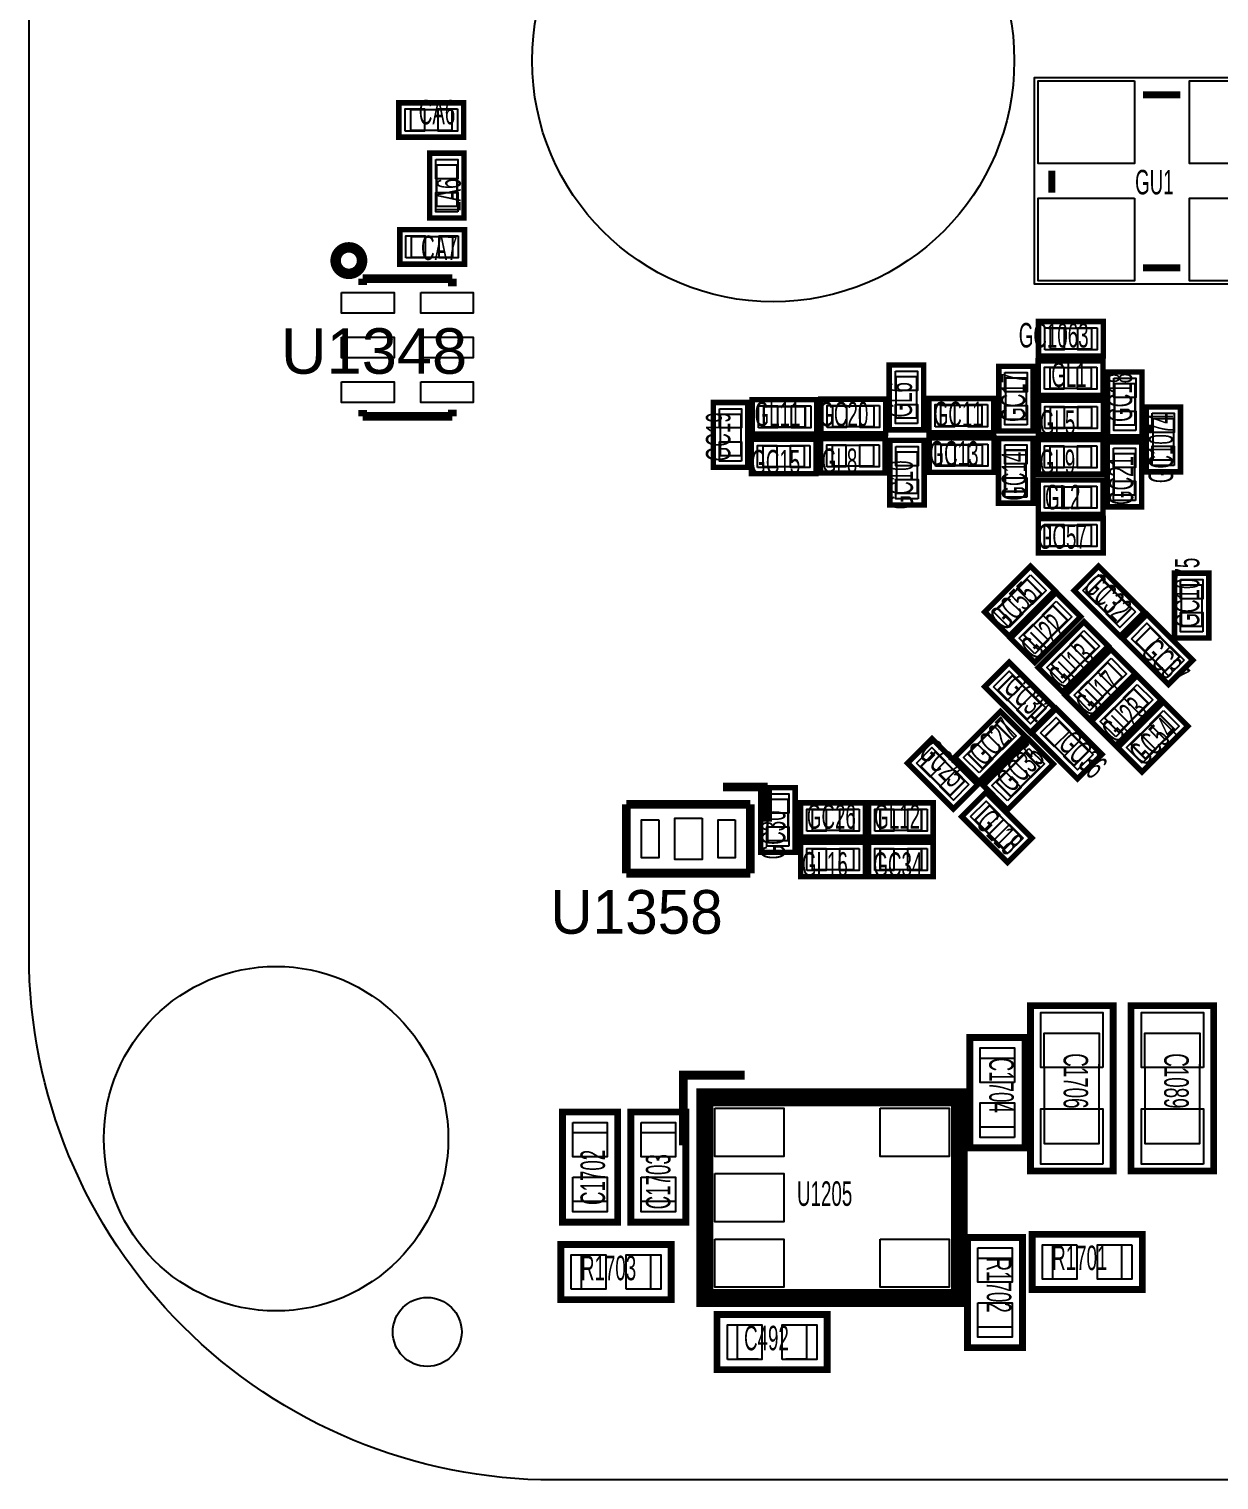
# Model space of a CAD drawing. Extents: x 0 to 73.5, y -0.1 to 42.
# Drawn here: x 0 to 17.28, y 0 to 21.06 of the extents above; entities that cross this region are included whole.
import ezdxf

# ---------------------------------------------------------------- set-up
doc = ezdxf.new("R2010")
doc.units = 0
for name, color, linetype in [('BG_OUTLINE', 7, 'CONTINUOUS'), ('PG_ASSEMBLY_TOP', 111, 'CONTINUOUS'), ('PG_SILKSCREEN_TOP', 254, 'CONTINUOUS'), ('PIN_TOP', 141, 'CONTINUOUS'), ('RD_SILKSCREEN_TOP', 230, 'CONTINUOUS')]:
    doc.layers.add(name, color=color, linetype=linetype)

msp = doc.modelspace()

# ---------------------------------------------------------------- linework, layer by layer
at = {"layer": 'BG_OUTLINE'}
msp.add_lwpolyline([(8.1534, 41.9989), (65.78854, 41.9989, -0.414214), (73.40854, 34.3789), (73.40854, 7.62, -0.414214), (65.78854, 0), (7.62, 0, -0.414214), (0, 7.62), (0, 34.3789, -0.414214), (7.62, 41.9989), (8.1534, 41.9989)], format="xyb", dxfattribs=at)
msp.add_lwpolyline([(8.1534, 41.9989), (65.78854, 41.9989, -0.414214), (73.40854, 34.3789), (73.40854, 7.62, -0.414214), (65.78854, 0), (7.62, 0, -0.414214), (0, 7.62), (0, 34.3789, -0.414214), (7.62, 41.9989)], format="xyb", close=True, dxfattribs=at)
msp.add_lwpolyline([(8.1534, 41.9989), (65.78854, 41.9989, -0.414214), (73.40854, 34.3789), (73.40854, 7.62, -0.414214), (65.78854, 0), (7.62, 0, -0.414214), (0, 7.62), (0, 34.3789, -0.414214), (7.62, 41.9989)], format="xyb", close=True, dxfattribs=at)
msp.add_lwpolyline([(8.1534, 41.9989), (65.78854, 41.9989, -0.414214), (73.40854, 34.3789), (73.40854, 7.62, -0.414214), (65.78854, 0), (7.62, 0, -0.414214), (0, 7.62), (0, 34.3789, -0.414214), (7.62, 41.9989)], format="xyb", close=True, dxfattribs=at)
at = {"layer": 'PG_ASSEMBLY_TOP'}
msp.add_lwpolyline([(18.298947, 20.355027), (18.298947, 17.354829), (14.599133, 17.354829), (14.599133, 20.355027)], close=True, dxfattribs=at)
for points, const_width in [([(6.139459, 19.888352), (5.539461, 19.888352), (5.539461, 19.588328), (6.139459, 19.588328), (6.139459, 19.888352)], 0.029997), ([(5.915508, 19.085839), (5.915508, 18.485841), (6.215532, 18.485841), (6.215532, 19.085839), (5.915508, 19.085839)], 0.029997), ([(6.152159, 18.046852), (5.552161, 18.046852), (5.552161, 17.746828), (6.152159, 17.746828), (6.152159, 18.046852)], 0.029997), ([(14.825701, 16.413328), (15.425699, 16.413328), (15.425699, 16.713352), (14.825701, 16.713352), (14.825701, 16.413328)], 0.029997), ([(12.887909, 15.411374), (12.887909, 16.011373), (12.587884, 16.011373), (12.587884, 15.411374), (12.887909, 15.411374)], 0.029997), ([(14.178128, 15.993821), (14.178128, 15.393822), (14.478152, 15.393822), (14.478152, 15.993821), (14.178128, 15.993821)], 0.029997), ([(15.420619, 16.141852), (14.820621, 16.141852), (14.820621, 15.841828), (15.420619, 15.841828), (15.420619, 16.141852)], 0.029997), ([(15.758008, 15.910839), (15.758008, 15.310841), (16.058032, 15.310841), (16.058032, 15.910839), (15.758008, 15.910839)], 0.029997), ([(10.668, 15.280081), (11.267999, 15.280081), (11.267999, 15.580106), (10.668, 15.580106), (10.668, 15.280081)], 0.029997), ([(12.265711, 15.585669), (11.665712, 15.585669), (11.665712, 15.285644), (12.265711, 15.285644), (12.265711, 15.585669)], 0.029997), ([(13.83444, 15.596921), (13.234441, 15.596921), (13.234441, 15.296896), (13.83444, 15.296896), (13.83444, 15.596921)], 0.029997), ([(14.825701, 15.270328), (15.425699, 15.270328), (15.425699, 15.570352), (14.825701, 15.570352), (14.825701, 15.270328)], 0.029997), ([(10.035616, 15.468041), (10.035616, 14.868042), (10.335641, 14.868042), (10.335641, 15.468041), (10.035616, 15.468041)], 0.029997), ([(16.316808, 15.402839), (16.316808, 14.802841), (16.616832, 14.802841), (16.616832, 15.402839), (16.316808, 15.402839)], 0.029997), ([(11.255578, 15.005279), (10.655579, 15.005279), (10.655579, 14.705254), (11.255578, 14.705254), (11.255578, 15.005279)], 0.029997), ([(11.660327, 14.715134), (12.260326, 14.715134), (12.260326, 15.015159), (11.660327, 15.015159), (11.660327, 14.715134)], 0.029997), ([(13.838072, 15.024202), (13.238074, 15.024202), (13.238074, 14.724177), (13.838072, 14.724177), (13.838072, 15.024202)], 0.029997), ([(14.174089, 14.946071), (14.174089, 14.346072), (14.474114, 14.346072), (14.474114, 14.946071), (14.174089, 14.946071)], 0.029997), ([(14.823161, 14.698828), (15.423159, 14.698828), (15.423159, 14.998852), (14.823161, 14.998852), (14.823161, 14.698828)], 0.029997), ([(12.595758, 14.919782), (12.595758, 14.319783), (12.895783, 14.319783), (12.895783, 14.919782), (12.595758, 14.919782)], 0.029997), ([(15.752928, 14.894839), (15.752928, 14.294841), (16.052952, 14.294841), (16.052952, 14.894839), (15.752928, 14.894839)], 0.029997), ([(15.422169, 14.412671), (14.82217, 14.412671), (14.82217, 14.112646), (15.422169, 14.112646), (15.422169, 14.412671)], 0.029997), ([(14.823161, 13.555828), (15.423159, 13.555828), (15.423159, 13.855852), (14.823161, 13.855852), (14.823161, 13.555828)], 0.029997), ([(14.277975, 12.435129), (14.702231, 12.859385), (14.490065, 13.071551), (14.065809, 12.647295), (14.277975, 12.435129)], 0.029997), ([(15.363749, 12.859385), (15.788005, 12.435129), (16.000171, 12.647295), (15.575915, 13.071551), (15.363749, 12.859385)], 0.029997), ([(16.728288, 12.989839), (16.728288, 12.389841), (17.028312, 12.389841), (17.028312, 12.989839), (16.728288, 12.989839)], 0.029997), ([(14.651355, 12.054129), (15.075611, 12.478385), (14.863445, 12.690551), (14.439189, 12.266295), (14.651355, 12.054129)], 0.029997), ([(15.05331, 11.628831), (15.477566, 12.053087), (15.2654, 12.265254), (14.841144, 11.840997), (15.05331, 11.628831)], 0.029997), ([(16.067329, 12.160885), (16.491585, 11.736629), (16.703751, 11.948795), (16.279495, 12.373051), (16.067329, 12.160885)], 0.029997), ([(15.446375, 11.228629), (15.870631, 11.652885), (15.658465, 11.865051), (15.234209, 11.440795), (15.446375, 11.228629)], 0.029997), ([(14.066571, 11.463198), (14.490827, 11.038942), (14.702993, 11.251108), (14.278737, 11.675364), (14.066571, 11.463198)], 0.029997), ([(15.824835, 10.847629), (16.249091, 11.271885), (16.036925, 11.484051), (15.612669, 11.059795), (15.824835, 10.847629)], 0.029997), ([(14.054049, 10.961802), (13.629792, 10.537546), (13.841959, 10.325379), (14.266215, 10.749636), (14.054049, 10.961802)], 0.029997), ([(14.747392, 10.792587), (15.171649, 10.368331), (15.383815, 10.580497), (14.959559, 11.004753), (14.747392, 10.792587)], 0.029997), ([(16.208375, 10.466629), (16.632631, 10.890885), (16.420465, 11.103051), (15.996209, 10.678795), (16.208375, 10.466629)], 0.029997), ([(12.945974, 10.355326), (13.37023, 9.93107), (13.582396, 10.143236), (13.15814, 10.567492), (12.945974, 10.355326)], 0.029997), ([(14.467002, 10.554614), (14.042746, 10.130358), (14.254912, 9.918192), (14.679168, 10.342448), (14.467002, 10.554614)], 0.029997), ([(8.673262, 9.806559), (10.473258, 9.806559)], 0.127), ([(8.673262, 8.806561), (8.673262, 9.806559)], 0.127), ([(10.473258, 9.806559), (10.473258, 8.806561)], 0.127), ([(11.021212, 9.278341), (11.021212, 9.878339), (10.721188, 9.878339), (10.721188, 9.278341), (11.021212, 9.278341)], 0.029997), ([(11.971299, 9.728352), (11.371301, 9.728352), (11.371301, 9.428328), (11.971299, 9.428328), (11.971299, 9.728352)], 0.029997), ([(12.356821, 9.428328), (12.956819, 9.428328), (12.956819, 9.728352), (12.356821, 9.728352), (12.356821, 9.428328)], 0.029997), ([(14.368958, 9.366047), (13.944702, 9.790303), (13.732535, 9.578137), (14.156792, 9.153881), (14.368958, 9.366047)], 0.029997), ([(11.371301, 8.856828), (11.971299, 8.856828), (11.971299, 9.156852), (11.371301, 9.156852), (11.371301, 8.856828)], 0.029997), ([(12.956819, 9.156852), (12.356821, 9.156852), (12.356821, 8.856828), (12.956819, 8.856828), (12.956819, 9.156852)], 0.029997), ([(10.473258, 8.806561), (8.673262, 8.806561)], 0.127), ([(14.537893, 4.484522), (14.537893, 6.884518), (15.737891, 6.884518), (15.737891, 4.484522), (14.537893, 4.484522)], 0.1), ([(15.998393, 4.484522), (15.998393, 6.884543), (17.198391, 6.884543), (17.198391, 4.484522), (15.998393, 4.484522)], 0.1), ([(13.658393, 4.821022), (13.658393, 6.42112), (14.458493, 6.42112), (14.458493, 4.821022), (13.658393, 4.821022)], 0.1), ([(13.458088, 5.497017), (9.858096, 5.497017), (9.858096, 2.697023), (13.458088, 2.697023), (13.458088, 5.497017)], 0.150012), ([(8.545271, 5.341518), (8.545271, 3.741522), (7.745273, 3.741522), (7.745273, 5.341518), (8.545271, 5.341518)], 0.1), ([(9.535871, 5.341518), (9.535871, 3.741623), (8.735873, 3.741623), (8.735873, 5.341518), (9.535871, 5.341518)], 0.1), ([(16.161918, 2.764841), (14.561922, 2.764841), (14.561922, 3.564839), (16.161918, 3.564839), (16.161918, 2.764841)], 0.1), ([(7.721194, 3.417519), (9.32119, 3.417519), (9.32119, 2.617521), (7.721194, 2.617521), (7.721194, 3.417519)], 0.1), ([(14.423441, 3.52044), (14.423339, 1.920443), (13.623341, 1.920443), (13.623442, 3.52044), (14.423441, 3.52044)], 0.1), ([(9.987382, 2.401011), (11.587378, 2.401011), (11.587378, 1.601013), (9.987382, 1.601013), (9.987382, 2.401011)], 0.1)]:
    msp.add_lwpolyline(points, dxfattribs=dict(at, const_width=const_width))
for points in [[(14.737893, 5.984519), (14.737893, 6.484518), (15.537891, 6.484518), (15.537891, 5.984519)], [(16.198393, 5.984519), (16.198393, 6.484518), (16.998391, 6.484518), (16.998391, 5.984519)], [(13.809497, 5.821832), (13.809497, 6.121527), (14.307287, 6.121527), (14.307287, 5.821832)], [(14.737893, 5.984519), (14.737893, 4.884522), (15.537891, 4.884522), (15.537891, 6.034507)], [(16.198393, 5.984519), (16.198393, 4.884522), (16.998391, 4.884522), (16.998391, 6.034532)], [(14.307287, 5.420335), (14.307287, 5.120615), (13.809497, 5.120615)], [(13.809497, 5.120615), (13.809497, 5.420335)], [(7.896377, 4.742231), (7.896377, 5.041925), (8.394167, 5.041925)], [(8.394167, 5.041925), (8.394167, 4.742231)], [(8.886977, 4.742231), (8.886876, 5.041925), (9.384665, 5.041925)], [(9.384665, 5.041925), (9.384767, 4.742231)], [(8.394167, 4.340809), (8.394167, 4.041115), (7.896377, 4.041115), (7.896377, 4.340809)], [(9.384767, 4.340809), (9.384767, 4.041216), (8.886977, 4.041216), (8.886977, 4.340809)], [(15.161209, 2.915945), (14.861515, 2.915945), (14.861515, 3.41376), (15.161209, 3.41376)], [(15.562605, 3.41376), (15.8623, 3.41376), (15.8623, 2.915945)], [(8.320481, 2.768625), (8.020787, 2.768625), (8.020787, 3.266415)], [(8.020787, 3.266415), (8.320481, 3.266415)], [(8.721877, 3.266415), (9.021572, 3.266415), (9.021572, 2.768625), (8.721877, 2.768625)], [(13.774522, 2.921152), (13.774522, 3.220847), (14.272336, 3.220847)], [(14.272336, 3.220847), (14.272336, 2.921152)], [(15.8623, 2.915945), (15.562605, 2.915945)], [(14.272235, 2.519756), (14.272235, 2.220062), (13.77442, 2.220062), (13.77442, 2.519756)], [(10.586695, 1.752117), (10.286975, 1.752117), (10.286975, 2.249907)], [(10.286975, 2.249907), (10.586695, 2.249907)], [(10.988091, 2.249907), (11.287785, 2.249907), (11.287785, 1.752117), (10.988091, 1.752117)]]:
    msp.add_lwpolyline(points, dxfattribs=at)
at = {"layer": 'PG_SILKSCREEN_TOP'}
for points, const_width in [([(5.369458, 19.488328), (6.309462, 19.488328), (6.309462, 19.988352), (5.369458, 19.988352), (5.369458, 19.488328), (5.649468, 19.488328)], 0.08001), ([(5.459451, 19.988352), (5.369458, 19.988352), (5.369458, 19.898335)], 0.08001), ([(6.309462, 19.898335), (6.309462, 19.988352), (6.219469, 19.988352)], 0.08001), ([(16.169945, 20.104837), (16.714953, 20.104837)], 0.100101), ([(5.369458, 19.578345), (5.369458, 19.488328), (5.459451, 19.488328)], 0.08001), ([(6.219469, 19.488328), (6.309462, 19.488328), (6.309462, 19.578345)], 0.08001), ([(6.315532, 18.315838), (6.315532, 19.255842), (5.815508, 19.255842), (5.815508, 18.315838), (6.315532, 18.315838), (6.315532, 18.595848)], 0.08001), ([(5.905525, 19.255842), (5.815508, 19.255842), (5.815508, 19.165849)], 0.08001), ([(6.315532, 19.165849), (6.315532, 19.255842), (6.225515, 19.255842)], 0.08001), ([(14.849145, 18.683732), (14.849145, 19.001537)], 0.100101), ([(5.815508, 18.405831), (5.815508, 18.315838), (5.905525, 18.315838)], 0.08001), ([(6.225515, 18.315838), (6.315532, 18.315838), (6.315532, 18.405831)], 0.08001), ([(5.382158, 17.646828), (6.322162, 17.646828), (6.322162, 18.146852), (5.382158, 18.146852), (5.382158, 17.646828), (5.662168, 17.646828)], 0.08001), ([(5.472151, 18.146852), (5.382158, 18.146852), (5.382158, 18.056835)], 0.08001), ([(6.322162, 18.056835), (6.322162, 18.146852), (6.232169, 18.146852)], 0.08001), ([(5.382158, 17.736845), (5.382158, 17.646828), (5.472151, 17.646828)], 0.08001), ([(6.232169, 17.646828), (6.322162, 17.646828), (6.322162, 17.736845)], 0.08001), ([(6.144031, 17.436338), (4.84411, 17.436338)], 0.127), ([(4.84411, 17.436338), (4.84411, 17.342739)], 0.127), ([(6.144031, 17.325721), (6.144031, 17.436338)], 0.127), ([(16.169945, 17.591837), (16.714953, 17.591837)], 0.100101), ([(15.595702, 16.813352), (14.655698, 16.813352), (14.655698, 16.313328), (15.595702, 16.313328), (15.595702, 16.813352), (15.315692, 16.813352)], 0.08001), ([(14.745691, 16.813352), (14.655698, 16.813352), (14.655698, 16.723335)], 0.08001), ([(15.595702, 16.723335), (15.595702, 16.813352), (15.505709, 16.813352)], 0.08001), ([(14.655698, 16.403345), (14.655698, 16.313328), (14.745691, 16.313328)], 0.08001), ([(15.505709, 16.313328), (15.595702, 16.313328), (15.595702, 16.403345)], 0.08001), ([(12.487885, 16.181375), (12.487885, 15.241372), (12.987909, 15.241372), (12.987909, 16.181375), (12.487885, 16.181375), (12.487885, 15.901365)], 0.08001), ([(12.577902, 16.181375), (12.487885, 16.181375), (12.487885, 16.091383)], 0.08001), ([(12.987909, 16.091383), (12.987909, 16.181375), (12.897891, 16.181375)], 0.08001), ([(14.650618, 15.741828), (15.590622, 15.741828), (15.590622, 16.241852), (14.650618, 16.241852), (14.650618, 15.741828), (14.930628, 15.741828)], 0.08001), ([(14.740611, 16.241852), (14.650618, 16.241852), (14.650618, 16.151835)], 0.08001), ([(15.590622, 16.151835), (15.590622, 16.241852), (15.500629, 16.241852)], 0.08001), ([(14.578152, 15.22382), (14.578152, 16.163823), (14.078128, 16.163823), (14.078128, 15.22382), (14.578152, 15.22382), (14.578152, 15.50383)], 0.08001), ([(14.168145, 16.163823), (14.078128, 16.163823), (14.078128, 16.073831)], 0.08001), ([(14.578152, 16.073831), (14.578152, 16.163823), (14.488135, 16.163823)], 0.08001), ([(16.158032, 15.140838), (16.158032, 16.080842), (15.658008, 16.080842), (15.658008, 15.140838), (16.158032, 15.140838), (16.158032, 15.420848)], 0.08001), ([(15.748025, 16.080842), (15.658008, 16.080842), (15.658008, 15.990849)], 0.08001), ([(16.158032, 15.990849), (16.158032, 16.080842), (16.068015, 16.080842)], 0.08001), ([(14.650618, 15.831845), (14.650618, 15.741828), (14.740611, 15.741828)], 0.08001), ([(15.500629, 15.741828), (15.590622, 15.741828), (15.590622, 15.831845)], 0.08001), ([(4.84411, 15.436342), (4.84411, 15.531135)], 0.127), ([(6.144031, 15.534538), (6.144031, 15.436342)], 0.127), ([(10.435641, 14.69804), (10.435641, 15.638043), (9.935616, 15.638043), (9.935616, 14.69804), (10.435641, 14.69804), (10.435641, 14.97805)], 0.08001), ([(10.025634, 15.638043), (9.935616, 15.638043), (9.935616, 15.548051)], 0.08001), ([(10.435641, 15.548051), (10.435641, 15.638043), (10.345623, 15.638043)], 0.08001), ([(11.438001, 15.680106), (10.497998, 15.680106), (10.497998, 15.180081), (11.438001, 15.180081), (11.438001, 15.680106), (11.157991, 15.680106)], 0.08001), ([(10.58799, 15.680106), (10.497998, 15.680106), (10.497998, 15.590088)], 0.08001), ([(11.438001, 15.590088), (11.438001, 15.680106), (11.348009, 15.680106)], 0.08001), ([(11.49571, 15.185644), (12.435713, 15.185644), (12.435713, 15.685668), (11.49571, 15.685668), (11.49571, 15.185644), (11.775719, 15.185644)], 0.08001), ([(11.585702, 15.685668), (11.49571, 15.685668), (11.49571, 15.595651)], 0.08001), ([(12.435713, 15.595651), (12.435713, 15.685668), (12.345721, 15.685668)], 0.08001), ([(13.064439, 15.196896), (14.004442, 15.196896), (14.004442, 15.696921), (13.064439, 15.696921), (13.064439, 15.196896), (13.344449, 15.196896)], 0.08001), ([(13.154431, 15.696921), (13.064439, 15.696921), (13.064439, 15.606903)], 0.08001), ([(14.004442, 15.606903), (14.004442, 15.696921), (13.91445, 15.696921)], 0.08001), ([(15.595702, 15.670352), (14.655698, 15.670352), (14.655698, 15.170328), (15.595702, 15.170328), (15.595702, 15.670352), (15.315692, 15.670352)], 0.08001), ([(14.745691, 15.670352), (14.655698, 15.670352), (14.655698, 15.580335)], 0.08001), ([(15.595702, 15.580335), (15.595702, 15.670352), (15.505709, 15.670352)], 0.08001), ([(16.716832, 14.632838), (16.716832, 15.572842), (16.216808, 15.572842), (16.216808, 14.632838), (16.716832, 14.632838), (16.716832, 14.912848)], 0.08001), ([(16.306825, 15.572842), (16.216808, 15.572842), (16.216808, 15.482849)], 0.08001), ([(16.716832, 15.482849), (16.716832, 15.572842), (16.626815, 15.572842)], 0.08001), ([(6.144031, 15.436342), (4.84411, 15.436342)], 0.127), ([(10.497998, 15.270099), (10.497998, 15.180081), (10.58799, 15.180081)], 0.08001), ([(11.348009, 15.180081), (11.438001, 15.180081), (11.438001, 15.270099)], 0.08001), ([(11.49571, 15.275662), (11.49571, 15.185644), (11.585702, 15.185644)], 0.08001), ([(12.345721, 15.185644), (12.435713, 15.185644), (12.435713, 15.275662)], 0.08001), ([(12.487885, 15.331364), (12.487885, 15.241372), (12.577902, 15.241372)], 0.08001), ([(12.897891, 15.241372), (12.987909, 15.241372), (12.987909, 15.331364)], 0.08001), ([(13.064439, 15.286914), (13.064439, 15.196896), (13.154431, 15.196896)], 0.08001), ([(13.068071, 14.624177), (14.008075, 14.624177), (14.008075, 15.124201), (13.068071, 15.124201), (13.068071, 14.624177), (13.348081, 14.624177)], 0.08001), ([(13.158064, 15.124201), (13.068071, 15.124201), (13.068071, 15.034184)], 0.08001), ([(13.91445, 15.196896), (14.004442, 15.196896), (14.004442, 15.286914)], 0.08001), ([(14.008075, 15.034184), (14.008075, 15.124201), (13.918082, 15.124201)], 0.08001), ([(14.078128, 15.313812), (14.078128, 15.22382), (14.168145, 15.22382)], 0.08001), ([(14.488135, 15.22382), (14.578152, 15.22382), (14.578152, 15.313812)], 0.08001), ([(14.655698, 15.260345), (14.655698, 15.170328), (14.745691, 15.170328)], 0.08001), ([(15.505709, 15.170328), (15.595702, 15.170328), (15.595702, 15.260345)], 0.08001), ([(15.658008, 15.230831), (15.658008, 15.140838), (15.748025, 15.140838)], 0.08001), ([(16.068015, 15.140838), (16.158032, 15.140838), (16.158032, 15.230831)], 0.08001), ([(10.485577, 14.605254), (11.42558, 14.605254), (11.42558, 15.105278), (10.485577, 15.105278), (10.485577, 14.605254), (10.765587, 14.605254)], 0.08001), ([(10.575569, 15.105278), (10.485577, 15.105278), (10.485577, 15.015261)], 0.08001), ([(11.42558, 15.015261), (11.42558, 15.105278), (11.335588, 15.105278)], 0.08001), ([(12.430328, 15.115159), (11.490325, 15.115159), (11.490325, 14.615135), (12.430328, 14.615135), (12.430328, 15.115159), (12.150319, 15.115159)], 0.08001), ([(11.580317, 15.115159), (11.490325, 15.115159), (11.490325, 15.025141)], 0.08001), ([(12.430328, 15.025141), (12.430328, 15.115159), (12.340336, 15.115159)], 0.08001), ([(12.995783, 14.149781), (12.995783, 15.089784), (12.495759, 15.089784), (12.495759, 14.149781), (12.995783, 14.149781), (12.995783, 14.429791)], 0.08001), ([(12.585776, 15.089784), (12.495759, 15.089784), (12.495759, 14.999792)], 0.08001), ([(12.995783, 14.999792), (12.995783, 15.089784), (12.905765, 15.089784)], 0.08001), ([(14.574114, 14.17607), (14.574114, 15.116073), (14.074089, 15.116073), (14.074089, 14.17607), (14.574114, 14.17607), (14.574114, 14.45608)], 0.08001), ([(14.164107, 15.116073), (14.074089, 15.116073), (14.074089, 15.026081)], 0.08001), ([(14.574114, 15.026081), (14.574114, 15.116073), (14.484096, 15.116073)], 0.08001), ([(15.593162, 15.098852), (14.653158, 15.098852), (14.653158, 14.598828), (15.593162, 14.598828), (15.593162, 15.098852), (15.313152, 15.098852)], 0.08001), ([(14.743151, 15.098852), (14.653158, 15.098852), (14.653158, 15.008835)], 0.08001), ([(15.593162, 15.008835), (15.593162, 15.098852), (15.503169, 15.098852)], 0.08001), ([(16.152952, 14.124838), (16.152952, 15.064842), (15.652928, 15.064842), (15.652928, 14.124838), (16.152952, 14.124838), (16.152952, 14.404848)], 0.08001), ([(15.742945, 15.064842), (15.652928, 15.064842), (15.652928, 14.974849)], 0.08001), ([(16.152952, 14.974849), (16.152952, 15.064842), (16.062935, 15.064842)], 0.08001), ([(9.935616, 14.788032), (9.935616, 14.69804), (10.025634, 14.69804)], 0.08001), ([(10.345623, 14.69804), (10.435641, 14.69804), (10.435641, 14.788032)], 0.08001), ([(11.490325, 14.705152), (11.490325, 14.615135), (11.580317, 14.615135)], 0.08001), ([(12.340336, 14.615135), (12.430328, 14.615135), (12.430328, 14.705152)], 0.08001), ([(13.068071, 14.714195), (13.068071, 14.624177), (13.158064, 14.624177)], 0.08001), ([(13.918082, 14.624177), (14.008075, 14.624177), (14.008075, 14.714195)], 0.08001), ([(16.216808, 14.722831), (16.216808, 14.632838), (16.306825, 14.632838)], 0.08001), ([(16.626815, 14.632838), (16.716832, 14.632838), (16.716832, 14.722831)], 0.08001), ([(10.485577, 14.695272), (10.485577, 14.605254), (10.575569, 14.605254)], 0.08001), ([(11.335588, 14.605254), (11.42558, 14.605254), (11.42558, 14.695272)], 0.08001), ([(14.652168, 14.012647), (15.592171, 14.012647), (15.592171, 14.512671), (14.652168, 14.512671), (14.652168, 14.012647), (14.932177, 14.012647)], 0.08001), ([(14.74216, 14.512671), (14.652168, 14.512671), (14.652168, 14.422653)], 0.08001), ([(14.653158, 14.688845), (14.653158, 14.598828), (14.743151, 14.598828)], 0.08001), ([(15.592171, 14.422653), (15.592171, 14.512671), (15.502179, 14.512671)], 0.08001), ([(15.503169, 14.598828), (15.593162, 14.598828), (15.593162, 14.688845)], 0.08001), ([(12.495759, 14.239773), (12.495759, 14.149781), (12.585776, 14.149781)], 0.08001), ([(12.905765, 14.149781), (12.995783, 14.149781), (12.995783, 14.239773)], 0.08001), ([(14.074089, 14.266062), (14.074089, 14.17607), (14.164107, 14.17607)], 0.08001), ([(14.484096, 14.17607), (14.574114, 14.17607), (14.574114, 14.266062)], 0.08001), ([(14.652168, 14.102664), (14.652168, 14.012647), (14.74216, 14.012647)], 0.08001), ([(15.502179, 14.012647), (15.592171, 14.012647), (15.592171, 14.102664)], 0.08001), ([(15.652928, 14.214831), (15.652928, 14.124838), (15.742945, 14.124838)], 0.08001), ([(16.062935, 14.124838), (16.152952, 14.124838), (16.152952, 14.214831)], 0.08001), ([(15.593162, 13.955852), (14.653158, 13.955852), (14.653158, 13.455828), (15.593162, 13.455828), (15.593162, 13.955852), (15.313152, 13.955852)], 0.08001), ([(14.743151, 13.955852), (14.653158, 13.955852), (14.653158, 13.865835)], 0.08001), ([(15.593162, 13.865835), (15.593162, 13.955852), (15.503169, 13.955852)], 0.08001), ([(14.653158, 13.545845), (14.653158, 13.455828), (14.743151, 13.455828)], 0.08001), ([(15.503169, 13.455828), (15.593162, 13.455828), (15.593162, 13.545845)], 0.08001), ([(14.53957, 13.262458), (13.874902, 12.59779), (14.22847, 12.244222), (14.893138, 12.90889), (14.53957, 13.262458), (14.341577, 13.064465)], 0.08001), ([(14.603222, 13.198805), (14.53957, 13.262458), (14.475943, 13.198831)], 0.08001), ([(16.191078, 12.59779), (15.52641, 13.262458), (15.172842, 12.90889), (15.83751, 12.244222), (16.191078, 12.59779), (15.993085, 12.795783)], 0.08001), ([(15.590037, 13.198831), (15.52641, 13.262458), (15.462758, 13.198805)], 0.08001), ([(17.128312, 12.219838), (17.128312, 13.159842), (16.628288, 13.159842), (16.628288, 12.219838), (17.128312, 12.219838), (17.128312, 12.499848)], 0.08001), ([(16.718305, 13.159842), (16.628288, 13.159842), (16.628288, 13.069849)], 0.08001), ([(17.128312, 13.069849), (17.128312, 13.159842), (17.038295, 13.159842)], 0.08001), ([(14.91295, 12.881458), (14.248282, 12.21679), (14.60185, 11.863222), (15.266518, 12.52789), (14.91295, 12.881458), (14.714957, 12.683465)], 0.08001), ([(14.829511, 12.845263), (14.893138, 12.90889), (14.829485, 12.972542)], 0.08001), ([(14.976602, 12.817805), (14.91295, 12.881458), (14.849323, 12.817831)], 0.08001), ([(15.236495, 12.972542), (15.172842, 12.90889), (15.236469, 12.845263)], 0.08001), ([(13.938529, 12.661417), (13.874902, 12.59779), (13.938555, 12.534138)], 0.08001), ([(16.127425, 12.534138), (16.191078, 12.59779), (16.127451, 12.661417)], 0.08001), ([(15.314905, 12.45616), (14.650237, 11.791493), (15.003805, 11.437925), (15.668473, 12.102592), (15.314905, 12.45616), (15.116912, 12.258167)], 0.08001), ([(15.202891, 12.464263), (15.266518, 12.52789), (15.202865, 12.591542)], 0.08001), ([(15.378557, 12.392508), (15.314905, 12.45616), (15.251278, 12.392533)], 0.08001), ([(16.894658, 11.89929), (16.22999, 12.563958), (15.876422, 12.21039), (16.54109, 11.545722), (16.894658, 11.89929), (16.696665, 12.097283)], 0.08001), ([(16.293617, 12.500331), (16.22999, 12.563958), (16.166338, 12.500305)], 0.08001), ([(14.164818, 12.307875), (14.22847, 12.244222), (14.292097, 12.307849)], 0.08001), ([(14.311909, 12.280417), (14.248282, 12.21679), (14.311935, 12.153138)], 0.08001), ([(15.773883, 12.307849), (15.83751, 12.244222), (15.901162, 12.307875)], 0.08001), ([(15.940075, 12.274042), (15.876422, 12.21039), (15.940049, 12.146763)], 0.08001), ([(16.628288, 12.309831), (16.628288, 12.219838), (16.718305, 12.219838)], 0.08001), ([(17.038295, 12.219838), (17.128312, 12.219838), (17.128312, 12.309831)], 0.08001), ([(15.70797, 12.055958), (15.043302, 11.39129), (15.39687, 11.037722), (16.061538, 11.70239), (15.70797, 12.055958), (15.509977, 11.857965)], 0.08001), ([(15.604846, 12.038965), (15.668473, 12.102592), (15.60482, 12.166244)], 0.08001), ([(15.771622, 11.992305), (15.70797, 12.055958), (15.644343, 11.992331)], 0.08001), ([(14.8939, 11.201603), (14.229232, 11.86627), (13.875664, 11.512702), (14.540332, 10.848035), (14.8939, 11.201603), (14.695907, 11.399596)], 0.08001), ([(14.292859, 11.802643), (14.229232, 11.86627), (14.16558, 11.802618)], 0.08001), ([(14.538198, 11.926875), (14.60185, 11.863222), (14.665477, 11.926849)], 0.08001), ([(14.713864, 11.85512), (14.650237, 11.791493), (14.71389, 11.72784)], 0.08001), ([(15.997911, 11.638763), (16.061538, 11.70239), (15.997885, 11.766042)], 0.08001), ([(16.831005, 11.835638), (16.894658, 11.89929), (16.831031, 11.962917)], 0.08001), ([(13.939317, 11.576355), (13.875664, 11.512702), (13.939291, 11.449075)], 0.08001), ([(16.08643, 11.674958), (15.421762, 11.01029), (15.77533, 10.656722), (16.439998, 11.32139), (16.08643, 11.674958), (15.888437, 11.476965)], 0.08001), ([(16.150082, 11.611305), (16.08643, 11.674958), (16.022803, 11.611331)], 0.08001), ([(16.477463, 11.609349), (16.54109, 11.545722), (16.604742, 11.609375)], 0.08001), ([(14.940153, 11.501577), (15.003805, 11.437925), (15.067432, 11.501552)], 0.08001), ([(15.106929, 11.454917), (15.043302, 11.39129), (15.106955, 11.327638)], 0.08001), ([(16.376371, 11.257763), (16.439998, 11.32139), (16.376345, 11.385042)], 0.08001), ([(13.792454, 10.134473), (14.457121, 10.79914), (14.103553, 11.152708), (13.438886, 10.488041), (13.792454, 10.134473), (13.990447, 10.332466)], 0.08001), ([(14.167206, 11.089056), (14.103553, 11.152708), (14.039926, 11.089081)], 0.08001), ([(15.574721, 10.530992), (14.910054, 11.19566), (14.556486, 10.842092), (15.221153, 10.177424), (15.574721, 10.530992), (15.376728, 10.728985)], 0.08001), ([(14.830247, 11.137951), (14.8939, 11.201603), (14.830273, 11.26523)], 0.08001), ([(14.973681, 11.132033), (14.910054, 11.19566), (14.846402, 11.132007)], 0.08001), ([(16.46997, 11.293958), (15.805302, 10.62929), (16.15887, 10.275722), (16.823538, 10.94039), (16.46997, 11.293958), (16.271977, 11.095965)], 0.08001), ([(16.533622, 11.230305), (16.46997, 11.293958), (16.406343, 11.230331)], 0.08001), ([(14.476705, 10.911662), (14.540332, 10.848035), (14.603984, 10.911688)], 0.08001), ([(15.333218, 11.101375), (15.39687, 11.037722), (15.460497, 11.101349)], 0.08001), ([(15.485389, 11.073917), (15.421762, 11.01029), (15.485415, 10.946638)], 0.08001), ([(16.759911, 10.876763), (16.823538, 10.94039), (16.759885, 11.004042)], 0.08001), ([(13.773302, 10.093731), (13.108635, 10.758399), (12.755067, 10.404831), (13.419734, 9.740163), (13.773302, 10.093731), (13.575309, 10.291724)], 0.08001), ([(13.172262, 10.694772), (13.108635, 10.758399), (13.044983, 10.694746)], 0.08001), ([(14.205407, 9.727286), (14.870074, 10.391953), (14.516506, 10.745521), (13.851839, 10.080854), (14.205407, 9.727286), (14.4034, 9.925279)], 0.08001), ([(14.393494, 10.735513), (14.457121, 10.79914), (14.393469, 10.862793)], 0.08001), ([(14.580159, 10.681868), (14.516506, 10.745521), (14.452879, 10.681894)], 0.08001), ([(14.620138, 10.905744), (14.556486, 10.842092), (14.620113, 10.778465)], 0.08001), ([(15.711678, 10.720375), (15.77533, 10.656722), (15.838957, 10.720349)], 0.08001), ([(13.502513, 10.551668), (13.438886, 10.488041), (13.502538, 10.424389)], 0.08001), ([(15.511069, 10.46734), (15.574721, 10.530992), (15.511094, 10.594619)], 0.08001), ([(15.868929, 10.692917), (15.805302, 10.62929), (15.868955, 10.565638)], 0.08001), ([(12.81872, 10.468483), (12.755067, 10.404831), (12.818694, 10.341204)], 0.08001), ([(14.806447, 10.328326), (14.870074, 10.391953), (14.806422, 10.455605)], 0.08001), ([(16.095218, 10.339375), (16.15887, 10.275722), (16.222497, 10.339349)], 0.08001), ([(10.073259, 10.056571), (10.72327, 10.056571)], 0.127), ([(10.72327, 10.056571), (10.72327, 9.556572)], 0.127), ([(13.70965, 10.030079), (13.773302, 10.093731), (13.709675, 10.157358)], 0.08001), ([(13.728802, 10.198125), (13.792454, 10.134473), (13.856081, 10.1981)], 0.08001), ([(13.915466, 10.144481), (13.851839, 10.080854), (13.915492, 10.017201)], 0.08001), ([(15.157526, 10.241051), (15.221153, 10.177424), (15.284806, 10.241077)], 0.08001), ([(10.621188, 10.048342), (10.621188, 9.108338), (11.121212, 9.108338), (11.121212, 10.048342), (10.621188, 10.048342), (10.621188, 9.768332)], 0.08001), ([(10.711205, 10.048342), (10.621188, 10.048342), (10.621188, 9.958349)], 0.08001), ([(11.121212, 9.958349), (11.121212, 10.048342), (11.031195, 10.048342)], 0.08001), ([(13.541629, 9.627641), (14.206296, 8.962974), (14.559864, 9.316542), (13.895197, 9.981209), (13.541629, 9.627641), (13.739622, 9.429648)], 0.08001), ([(13.958824, 9.917582), (13.895197, 9.981209), (13.831545, 9.917557)], 0.08001), ([(8.673262, 9.806559), (10.473258, 9.806559)], 0.127), ([(8.673262, 8.806561), (8.673262, 9.806559)], 0.127), ([(10.473258, 9.806559), (10.473258, 8.806561)], 0.127), ([(11.201298, 9.328328), (12.141302, 9.328328), (12.141302, 9.828352), (11.201298, 9.828352), (11.201298, 9.328328), (11.481308, 9.328328)], 0.08001), ([(11.291291, 9.828352), (11.201298, 9.828352), (11.201298, 9.738335)], 0.08001), ([(12.141302, 9.738335), (12.141302, 9.828352), (12.051309, 9.828352)], 0.08001), ([(13.126822, 9.828352), (12.186818, 9.828352), (12.186818, 9.328328), (13.126822, 9.328328), (13.126822, 9.828352), (12.846812, 9.828352)], 0.08001), ([(12.276811, 9.828352), (12.186818, 9.828352), (12.186818, 9.738335)], 0.08001), ([(13.126822, 9.738335), (13.126822, 9.828352), (13.036829, 9.828352)], 0.08001), ([(13.356107, 9.80379), (13.419734, 9.740163), (13.483387, 9.803816)], 0.08001), ([(13.605281, 9.691294), (13.541629, 9.627641), (13.605256, 9.564014)], 0.08001), ([(14.141755, 9.790938), (14.205407, 9.727286), (14.269034, 9.790913)], 0.08001), ([(11.201298, 9.418345), (11.201298, 9.328328), (11.291291, 9.328328)], 0.08001), ([(12.141302, 9.256852), (11.201298, 9.256852), (11.201298, 8.756828), (12.141302, 8.756828), (12.141302, 9.256852), (11.861292, 9.256852)], 0.08001), ([(11.291291, 9.256852), (11.201298, 9.256852), (11.201298, 9.166835)], 0.08001), ([(12.051309, 9.328328), (12.141302, 9.328328), (12.141302, 9.418345)], 0.08001), ([(12.141302, 9.166835), (12.141302, 9.256852), (12.051309, 9.256852)], 0.08001), ([(12.186818, 9.418345), (12.186818, 9.328328), (12.276811, 9.328328)], 0.08001), ([(12.186818, 8.756828), (13.126822, 8.756828), (13.126822, 9.256852), (12.186818, 9.256852), (12.186818, 8.756828), (12.466828, 8.756828)], 0.08001), ([(12.276811, 9.256852), (12.186818, 9.256852), (12.186818, 9.166835)], 0.08001), ([(13.036829, 9.328328), (13.126822, 9.328328), (13.126822, 9.418345)], 0.08001), ([(13.126822, 9.166835), (13.126822, 9.256852), (13.036829, 9.256852)], 0.08001), ([(14.496212, 9.25289), (14.559864, 9.316542), (14.496237, 9.380169)], 0.08001), ([(10.621188, 9.198331), (10.621188, 9.108338), (10.711205, 9.108338)], 0.08001), ([(11.031195, 9.108338), (11.121212, 9.108338), (11.121212, 9.198331)], 0.08001), ([(14.142669, 9.026601), (14.206296, 8.962974), (14.269949, 9.026627)], 0.08001), ([(10.473258, 8.806561), (8.673262, 8.806561)], 0.127), ([(11.201298, 8.846845), (11.201298, 8.756828), (11.291291, 8.756828)], 0.08001), ([(12.051309, 8.756828), (12.141302, 8.756828), (12.141302, 8.846845)], 0.08001), ([(12.186818, 8.846845), (12.186818, 8.756828), (12.276811, 8.756828)], 0.08001), ([(13.036829, 8.756828), (13.126822, 8.756828), (13.126822, 8.846845)], 0.08001), ([(14.537893, 6.384519), (14.537893, 6.884518), (15.037892, 6.884518)], 0.1), ([(15.237892, 6.884518), (15.737891, 6.884518), (15.737891, 6.384519)], 0.1), ([(15.998393, 6.384519), (15.998393, 6.884543), (16.498392, 6.884543)], 0.1), ([(16.698392, 6.884543), (17.198391, 6.884543), (17.198391, 6.384519)], 0.1), ([(13.658393, 6.121121), (13.658393, 6.42112), (13.958392, 6.42112)], 0.1), ([(14.158392, 6.421018), (14.458493, 6.42112), (14.458391, 6.121019)], 0.1), ([(10.388092, 5.87502), (9.499092, 5.87502), (9.499092, 4.85902)], 0.127), ([(13.563092, 5.62102), (13.563092, 2.57302), (9.753092, 2.57302), (9.753092, 5.62102), (13.563092, 5.62102)], 0.127), ([(8.045272, 5.341518), (7.745273, 5.341518), (7.745273, 5.041519)], 0.1), ([(8.545271, 5.041519), (8.545271, 5.341518), (8.245272, 5.341518)], 0.1), ([(9.035872, 5.341518), (8.735873, 5.341518), (8.735873, 5.041519)], 0.1), ([(9.535871, 5.041519), (9.535871, 5.341518), (9.235872, 5.341518)], 0.1), ([(13.658393, 5.121021), (13.658393, 4.821022), (13.958392, 4.821022)], 0.1), ([(14.158392, 4.821123), (14.458493, 4.821022), (14.458391, 5.121021)], 0.1), ([(14.537893, 4.984521), (14.537893, 4.484522), (15.037892, 4.484522)], 0.1), ([(15.237892, 4.484522), (15.737891, 4.484522), (15.737891, 4.984521)], 0.1), ([(15.998393, 4.984521), (15.998393, 4.484522), (16.498392, 4.484522)], 0.1), ([(16.698392, 4.484522), (17.198391, 4.484522), (17.198391, 4.984521)], 0.1), ([(8.045272, 3.741522), (7.745273, 3.741522), (7.745273, 4.041521)], 0.1), ([(8.545271, 4.041521), (8.545271, 3.741522), (8.245272, 3.741522)], 0.1), ([(9.035872, 3.741522), (8.735873, 3.741623), (8.735873, 4.041521)], 0.1), ([(9.535871, 4.041521), (9.535871, 3.741623), (9.235872, 3.741522)], 0.1), ([(14.561922, 3.26484), (14.561922, 3.564839), (14.861921, 3.564839)], 0.1), ([(16.161918, 3.26484), (16.161918, 3.564839), (15.861919, 3.564839)], 0.1), ([(8.021193, 3.417519), (7.721194, 3.417519), (7.721194, 3.11752)], 0.1), ([(9.021191, 3.417519), (9.32119, 3.417519), (9.32119, 3.11752)], 0.1), ([(13.92334, 3.52044), (13.623442, 3.52044), (13.623341, 3.220339)], 0.1), ([(14.423339, 3.220339), (14.423441, 3.52044), (14.12334, 3.52044)], 0.1), ([(7.721194, 2.91752), (7.721194, 2.617521), (8.021193, 2.617521)], 0.1), ([(9.32119, 2.91752), (9.32119, 2.617521), (9.021191, 2.617521)], 0.1), ([(14.861921, 2.764841), (14.561922, 2.764841), (14.561922, 3.06484)], 0.1), ([(15.861919, 2.764841), (16.161918, 2.764841), (16.161918, 3.06484)], 0.1), ([(10.287381, 2.401011), (9.987382, 2.401011), (9.987382, 2.101012)], 0.1), ([(11.287379, 2.401011), (11.587378, 2.401011), (11.587378, 2.101012)], 0.1), ([(13.92334, 1.920342), (13.623341, 1.920443), (13.623341, 2.220341)], 0.1), ([(14.423339, 2.220341), (14.423339, 1.920443), (14.123441, 1.920443)], 0.1), ([(9.987382, 1.901012), (9.987382, 1.601013), (10.287381, 1.601013)], 0.1), ([(11.587378, 1.901012), (11.587378, 1.601013), (11.287379, 1.601013)], 0.1)]:
    msp.add_lwpolyline(points, dxfattribs=dict(at, const_width=const_width))
at = {"layer": 'PG_SILKSCREEN_TOP', "const_width": 0.1524}
msp.add_lwpolyline([(4.835423, 17.697526, 0.999967), (4.451223, 17.697552, 1.000033), (4.835423, 17.697526)], format="xyb", dxfattribs=at)
at = {"layer": 'PIN_TOP'}
for points in [[(16.048939, 20.304785), (16.048939, 19.104889), (14.648942, 19.104889), (14.648942, 20.304785)], [(18.249138, 20.304785), (18.249138, 19.104889), (16.849141, 19.104889), (16.849141, 20.304785)], [(5.459451, 19.578345), (5.459451, 19.898335), (5.73946, 19.898335), (5.73946, 19.578345)], [(6.219469, 19.898335), (6.219469, 19.578345), (5.93946, 19.578345), (5.93946, 19.898335)], [(5.905525, 19.165849), (6.225515, 19.165849), (6.225515, 18.88584), (5.905525, 18.88584)], [(6.225515, 18.405831), (5.905525, 18.405831), (5.905525, 18.68584), (6.225515, 18.68584)], [(16.048939, 18.604967), (16.048939, 17.405071), (14.648942, 17.405071), (14.648942, 18.604967)], [(18.249138, 18.604967), (18.249138, 17.405071), (16.849141, 17.405071), (16.849141, 18.604967)], [(5.472151, 17.736845), (5.472151, 18.056835), (5.75216, 18.056835), (5.75216, 17.736845)], [(6.232169, 18.056835), (6.232169, 17.736845), (5.95216, 17.736845), (5.95216, 18.056835)], [(4.538015, 17.236351), (5.300015, 17.236351), (5.300015, 16.936352), (4.538015, 16.936352)], [(5.688025, 17.236351), (6.450025, 17.236351), (6.450025, 16.936352), (5.688025, 16.936352)], [(14.745691, 16.403345), (14.745691, 16.723335), (15.0257, 16.723335), (15.0257, 16.403345)], [(15.505709, 16.723335), (15.505709, 16.403345), (15.2257, 16.403345), (15.2257, 16.723335)], [(4.538015, 16.58634), (5.300015, 16.58634), (5.300015, 16.28634), (4.538015, 16.28634)], [(5.688025, 16.58634), (6.450025, 16.58634), (6.450025, 16.28634), (5.688025, 16.28634)], [(12.577902, 16.091383), (12.897891, 16.091383), (12.897891, 15.811373), (12.577902, 15.811373)], [(14.168145, 16.073831), (14.488135, 16.073831), (14.488135, 15.793822), (14.168145, 15.793822)], [(14.740611, 15.831845), (14.740611, 16.151835), (15.02062, 16.151835), (15.02062, 15.831845)], [(15.500629, 16.151835), (15.500629, 15.831845), (15.22062, 15.831845), (15.22062, 16.151835)], [(4.538015, 15.936328), (5.300015, 15.936328), (5.300015, 15.636329), (4.538015, 15.636329)], [(5.688025, 15.936328), (6.450025, 15.936328), (6.450025, 15.636329), (5.688025, 15.636329)], [(15.748025, 15.990849), (16.068015, 15.990849), (16.068015, 15.71084), (15.748025, 15.71084)], [(10.58799, 15.270099), (10.58799, 15.590088), (10.868, 15.590088), (10.868, 15.270099)], [(11.348009, 15.590088), (11.348009, 15.270099), (11.067999, 15.270099), (11.067999, 15.590088)], [(11.585702, 15.275662), (11.585702, 15.595651), (11.865712, 15.595651), (11.865712, 15.275662)], [(12.345721, 15.595651), (12.345721, 15.275662), (12.065711, 15.275662), (12.065711, 15.595651)], [(12.897891, 15.331364), (12.577902, 15.331364), (12.577902, 15.611373), (12.897891, 15.611373)], [(13.154431, 15.286914), (13.154431, 15.606903), (13.434441, 15.606903), (13.434441, 15.286914)], [(13.91445, 15.606903), (13.91445, 15.286914), (13.634441, 15.286914), (13.634441, 15.606903)], [(14.488135, 15.313812), (14.168145, 15.313812), (14.168145, 15.593822), (14.488135, 15.593822)], [(10.025634, 15.548051), (10.345623, 15.548051), (10.345623, 15.268042), (10.025634, 15.268042)], [(14.745691, 15.260345), (14.745691, 15.580335), (15.0257, 15.580335), (15.0257, 15.260345)], [(15.505709, 15.580335), (15.505709, 15.260345), (15.2257, 15.260345), (15.2257, 15.580335)], [(16.068015, 15.230831), (15.748025, 15.230831), (15.748025, 15.51084), (16.068015, 15.51084)], [(16.306825, 15.482849), (16.626815, 15.482849), (16.626815, 15.20284), (16.306825, 15.20284)], [(10.345623, 14.788032), (10.025634, 14.788032), (10.025634, 15.068042), (10.345623, 15.068042)], [(10.575569, 14.695272), (10.575569, 15.015261), (10.855579, 15.015261), (10.855579, 14.695272)], [(11.335588, 15.015261), (11.335588, 14.695272), (11.055579, 14.695272), (11.055579, 15.015261)], [(11.580317, 14.705152), (11.580317, 15.025141), (11.860327, 15.025141), (11.860327, 14.705152)], [(12.340336, 15.025141), (12.340336, 14.705152), (12.060326, 14.705152), (12.060326, 15.025141)], [(12.585776, 14.999792), (12.905765, 14.999792), (12.905765, 14.719783), (12.585776, 14.719783)], [(13.158064, 14.714195), (13.158064, 15.034184), (13.438073, 15.034184), (13.438073, 14.714195)], [(13.918082, 15.034184), (13.918082, 14.714195), (13.638073, 14.714195), (13.638073, 15.034184)], [(14.164107, 15.026081), (14.484096, 15.026081), (14.484096, 14.746072), (14.164107, 14.746072)], [(14.743151, 14.688845), (14.743151, 15.008835), (15.02316, 15.008835), (15.02316, 14.688845)], [(15.503169, 15.008835), (15.503169, 14.688845), (15.22316, 14.688845), (15.22316, 15.008835)], [(15.742945, 14.974849), (16.062935, 14.974849), (16.062935, 14.69484), (15.742945, 14.69484)], [(16.626815, 14.722831), (16.306825, 14.722831), (16.306825, 15.00284), (16.626815, 15.00284)], [(14.484096, 14.266062), (14.164107, 14.266062), (14.164107, 14.546072), (14.484096, 14.546072)], [(12.905765, 14.239773), (12.585776, 14.239773), (12.585776, 14.519783), (12.905765, 14.519783)], [(14.74216, 14.102664), (14.74216, 14.422653), (15.02217, 14.422653), (15.02217, 14.102664)], [(15.502179, 14.422653), (15.502179, 14.102664), (15.222169, 14.102664), (15.222169, 14.422653)], [(16.062935, 14.214831), (15.742945, 14.214831), (15.742945, 14.49484), (16.062935, 14.49484)], [(14.743151, 13.545845), (14.743151, 13.865835), (15.02316, 13.865835), (15.02316, 13.545845)], [(15.503169, 13.865835), (15.503169, 13.545845), (15.22316, 13.545845), (15.22316, 13.865835)], [(14.539608, 13.135194), (14.765874, 12.908928), (14.567878, 12.710931), (14.341611, 12.937198)], [(15.300106, 12.908928), (15.526372, 13.135194), (15.724369, 12.937198), (15.498102, 12.710931)], [(16.718305, 13.069849), (17.038295, 13.069849), (17.038295, 12.78984), (16.718305, 12.78984)], [(14.228432, 12.371486), (14.002166, 12.597752), (14.200162, 12.795749), (14.426429, 12.569482)], [(14.912988, 12.754194), (15.139254, 12.527928), (14.941258, 12.329931), (14.714991, 12.556198)], [(16.063814, 12.597752), (15.837548, 12.371486), (15.639551, 12.569482), (15.865818, 12.795749)], [(16.003686, 12.210428), (16.229952, 12.436694), (16.427949, 12.238698), (16.201682, 12.012431)], [(17.038295, 12.309831), (16.718305, 12.309831), (16.718305, 12.58984), (17.038295, 12.58984)], [(14.601812, 11.990486), (14.375546, 12.216752), (14.573542, 12.414749), (14.799809, 12.188482)], [(15.314943, 12.328897), (15.541209, 12.10263), (15.343213, 11.904634), (15.116946, 12.1309)], [(16.767394, 11.899252), (16.541128, 11.672986), (16.343131, 11.870982), (16.569398, 12.097249)], [(15.003767, 11.565188), (14.777501, 11.791455), (14.975497, 11.989451), (15.201764, 11.763185)], [(15.708008, 11.928694), (15.934274, 11.702428), (15.736278, 11.504431), (15.510011, 11.730698)], [(14.002928, 11.512741), (14.229194, 11.739007), (14.427191, 11.541011), (14.200924, 11.314744)], [(15.396832, 11.164986), (15.170566, 11.391252), (15.368562, 11.589249), (15.594829, 11.362982)], [(14.766636, 11.201565), (14.54037, 10.975298), (14.342373, 11.173295), (14.56864, 11.399562)], [(16.086468, 11.547694), (16.312734, 11.321428), (16.114738, 11.123431), (15.888471, 11.349698)], [(15.775292, 10.783986), (15.549026, 11.010252), (15.747022, 11.208249), (15.973289, 10.981982)], [(16.470008, 11.166694), (16.696274, 10.940428), (16.498278, 10.742431), (16.272011, 10.968698)], [(14.103591, 11.025445), (14.329858, 10.799178), (14.131861, 10.601182), (13.905595, 10.827448)], [(14.683749, 10.84213), (14.910016, 11.068396), (15.108012, 10.8704), (14.881746, 10.644133)], [(16.158832, 10.402986), (15.932566, 10.629252), (16.130562, 10.827249), (16.356829, 10.600982)], [(12.88233, 10.404869), (13.108597, 10.631135), (13.306594, 10.433139), (13.080327, 10.206872)], [(13.792416, 10.261736), (13.566149, 10.488003), (13.764146, 10.685999), (13.990412, 10.459733)], [(14.516545, 10.618258), (14.742811, 10.391991), (14.544815, 10.193994), (14.318548, 10.420261)], [(15.447458, 10.530954), (15.221191, 10.304688), (15.023195, 10.502684), (15.249461, 10.728951)], [(13.646039, 10.093693), (13.419773, 9.867427), (13.221776, 10.065423), (13.448043, 10.29169)], [(14.205369, 9.854549), (13.979102, 10.080815), (14.177099, 10.278812), (14.403366, 10.052545)], [(10.711205, 9.958349), (11.031195, 9.958349), (11.031195, 9.67834), (10.711205, 9.67834)], [(11.291291, 9.418345), (11.291291, 9.738335), (11.5713, 9.738335), (11.5713, 9.418345)], [(12.051309, 9.738335), (12.051309, 9.418345), (11.7713, 9.418345), (11.7713, 9.738335)], [(12.276811, 9.418345), (12.276811, 9.738335), (12.55682, 9.738335), (12.55682, 9.418345)], [(13.036829, 9.738335), (13.036829, 9.418345), (12.75682, 9.418345), (12.75682, 9.738335)], [(13.668892, 9.62768), (13.895159, 9.853946), (14.093155, 9.65595), (13.866889, 9.429683)], [(9.143225, 9.581515), (9.143225, 9.031605), (8.893315, 9.031605), (8.893315, 9.581515)], [(9.77326, 9.606509), (9.77326, 9.006611), (9.37326, 9.006611), (9.37326, 9.606509)], [(10.253205, 9.581515), (10.253205, 9.031605), (10.003295, 9.031605), (10.003295, 9.581515)], [(11.031195, 9.198331), (10.711205, 9.198331), (10.711205, 9.47834), (11.031195, 9.47834)], [(14.432601, 9.316504), (14.206334, 9.090237), (14.008338, 9.288234), (14.234604, 9.514501)], [(11.291291, 8.846845), (11.291291, 9.166835), (11.5713, 9.166835), (11.5713, 8.846845)], [(12.051309, 9.166835), (12.051309, 8.846845), (11.7713, 8.846845), (11.7713, 9.166835)], [(12.276811, 8.846845), (12.276811, 9.166835), (12.55682, 9.166835), (12.55682, 8.846845)], [(13.036829, 9.166835), (13.036829, 8.846845), (12.75682, 8.846845), (12.75682, 9.166835)], [(15.587891, 5.984519), (14.687893, 5.984519), (14.687893, 6.784518), (15.587891, 6.784518)], [(17.048391, 5.984519), (16.148393, 5.984519), (16.148393, 6.784518), (17.048391, 6.784518)], [(14.308595, 5.769623), (13.808189, 5.769623), (13.808189, 6.270028), (14.308595, 6.270028)], [(9.958197, 5.39703), (10.958195, 5.39703), (10.958195, 4.697032), (9.958197, 4.697032)], [(12.357989, 5.39703), (13.357987, 5.39703), (13.357987, 4.697032), (12.357989, 4.697032)], [(14.308595, 4.972012), (13.808189, 4.972012), (13.808189, 5.472417), (14.308595, 5.472417)], [(15.587891, 4.584522), (14.687893, 4.584522), (14.687893, 5.384521), (15.587891, 5.384521)], [(17.048391, 4.584522), (16.148393, 4.584522), (16.148393, 5.384521), (17.048391, 5.384521)], [(7.895069, 5.190528), (8.395475, 5.190528), (8.395475, 4.690123), (7.895069, 4.690123)], [(8.885669, 5.190528), (9.386075, 5.190528), (9.386075, 4.690123), (8.885669, 4.690123)], [(9.958197, 4.447019), (10.958195, 4.447019), (10.958195, 3.747021), (9.958197, 3.747021)], [(7.895069, 4.392917), (8.395475, 4.392917), (8.395475, 3.892512), (7.895069, 3.892512)], [(8.885669, 4.392917), (9.386075, 4.392917), (9.386075, 3.892512), (8.885669, 3.892512)], [(9.958197, 3.497009), (10.958195, 3.497009), (10.958195, 2.79701), (9.958197, 2.79701)], [(12.357989, 3.497009), (13.357987, 3.497009), (13.357987, 2.79701), (12.357989, 2.79701)], [(15.213317, 3.415043), (15.213317, 2.914637), (14.712912, 2.914637), (14.712912, 3.415043)], [(16.010928, 3.415043), (16.010928, 2.914637), (15.510523, 2.914637), (15.510523, 3.415043)], [(7.872171, 2.767305), (7.872171, 3.26771), (8.372577, 3.26771), (8.372577, 2.767305)], [(8.669782, 2.767305), (8.669782, 3.26771), (9.170187, 3.26771), (9.170187, 2.767305)], [(13.773137, 3.369348), (14.273543, 3.369348), (14.273543, 2.868943), (13.773137, 2.868943)], [(13.773137, 2.571737), (14.273543, 2.571737), (14.273543, 2.071332), (13.773137, 2.071332)], [(10.138359, 1.750797), (10.138359, 2.251202), (10.638765, 2.251202), (10.638765, 1.750797)], [(10.93597, 1.750797), (10.93597, 2.251202), (11.436375, 2.251202), (11.436375, 1.750797)]]:
    msp.add_lwpolyline(points, close=True, dxfattribs=at)
for centre, radius in [((10.803611, 20.599552), 3.500006), ((3.585845, 4.953813), 2.499995), ((5.78104, 2.14884), 0.499999)]:
    msp.add_circle(centre, radius, dxfattribs=at)

# ---------------------------------------------------------------- texts
at = {"layer": 'RD_SILKSCREEN_TOP'}
for s, height, width, p in [('CA6', 0.3556, 0.572143, (5.65912, 19.67484)), ('GU1', 0.3556, 0.572143, (16.05788, 18.65884)), ('CA7', 0.3556, 0.572143, (5.69214, 17.70634)), ('U1348', 0.6604, 1.038462, (3.6576, 16.05534)), ('GC1063', 0.3556, 0.572143, (14.36878, 16.43634)), ('GL1', 0.3556, 0.572143, (14.84122, 15.86484)), ('GL11', 0.3556, 0.572143, (10.53338, 15.29334)), ('GC20', 0.3556, 0.572143, (11.47318, 15.29334)), ('GC11', 0.3556, 0.572143, (13.13434, 15.29334)), ('GL5', 0.3556, 0.572143, (14.675688, 15.170328)), ('GC15', 0.3556, 0.572143, (10.48512, 14.59484)), ('GL8', 0.3556, 0.572143, (11.510315, 14.615135)), ('GC13', 0.3556, 0.572143, (13.07338, 14.72184)), ('GL9', 0.3556, 0.572143, (14.673148, 14.598828)), ('GL2', 0.3556, 0.572143, (14.74978, 14.08684)), ('GC57', 0.3556, 0.572143, (14.64564, 13.51534)), ('GC26', 0.3556, 0.572143, (11.29284, 9.45134)), ('GL12', 0.3556, 0.572143, (12.27074, 9.45134)), ('GL16', 0.3556, 0.572143, (11.221288, 8.756828)), ('GC34', 0.3556, 0.572143, (12.25804, 8.75284)), ('U1205', 0.3556, 0.572143, (11.149584, 3.978478)), ('R1701', 0.3556, 0.572143, (14.853412, 3.046324)), ('R1703', 0.3556, 0.572143, (8.012684, 2.898978)), ('C492', 0.3556, 0.572143, (10.380599, 1.88247))]:
    msp.add_text(s, height=height, dxfattribs=dict(at, width=width)).set_placement(p)
at = {"layer": 'RD_SILKSCREEN_TOP', "width": 0.572143}
for s, rotation, p in [('LA6', 90, (6.26872, 18.40484)), ('GC17', 90, (14.46276, 15.35684)), ('GC18', 90, (16.0147, 15.35684)), ('GL6', 90, (12.81938, 15.42034)), ('GC19', 90, (10.18286, 14.78534)), ('GC1074', 90, (16.60906, 14.46784)), ('GC10', 90, (12.83208, 14.08684)), ('GC14', 90, (14.478, 14.21384)), ('GC21', 90, (16.02994, 14.15034)), ('GC1075', 90, (16.99006, 12.37234)), ('GC32', 315, (15.28064, 12.94384)), ('GC55', 45, (14.16812, 12.30884)), ('GL22', 45, (14.615973, 11.877345)), ('GL13', 45, (15.017928, 11.452047)), ('GC37', 315, (16.11884, 11.99134)), ('GC31', 315, (14.12748, 11.48334)), ('GL17', 45, (15.410993, 11.051845)), ('GL23', 45, (15.789453, 10.670845)), ('GC27', 45, (13.86332, 10.34034)), ('GC54', 45, (16.1925, 10.34034)), ('GC25', 315, (12.89812, 10.53084)), ('GC36', 315, (14.92504, 10.65784)), ('GC35', 45, (14.2621, 9.95934)), ('GC30', 90, (10.98042, 9.00684)), ('GL18', 315, (13.7287, 9.51484)), ('C1704', 270, (13.93985, 6.129528)), ('C1706', 270, (15.01935, 6.193028)), ('C1089', 270, (16.47985, 6.193053)), ('C1702', 90, (8.36168, 3.99034)), ('C1703', 90, (9.31164, 3.92684)), ('R1702', 270, (13.904773, 3.228899))]:
    msp.add_text(s, height=0.3556, rotation=rotation, dxfattribs=at).set_placement(p)
at = {"layer": 'RD_SILKSCREEN_TOP'}
msp.add_text('U1358', height=0.635, dxfattribs=at).set_placement((7.5692, 7.92734))

doc.saveas('drawing.dxf')
